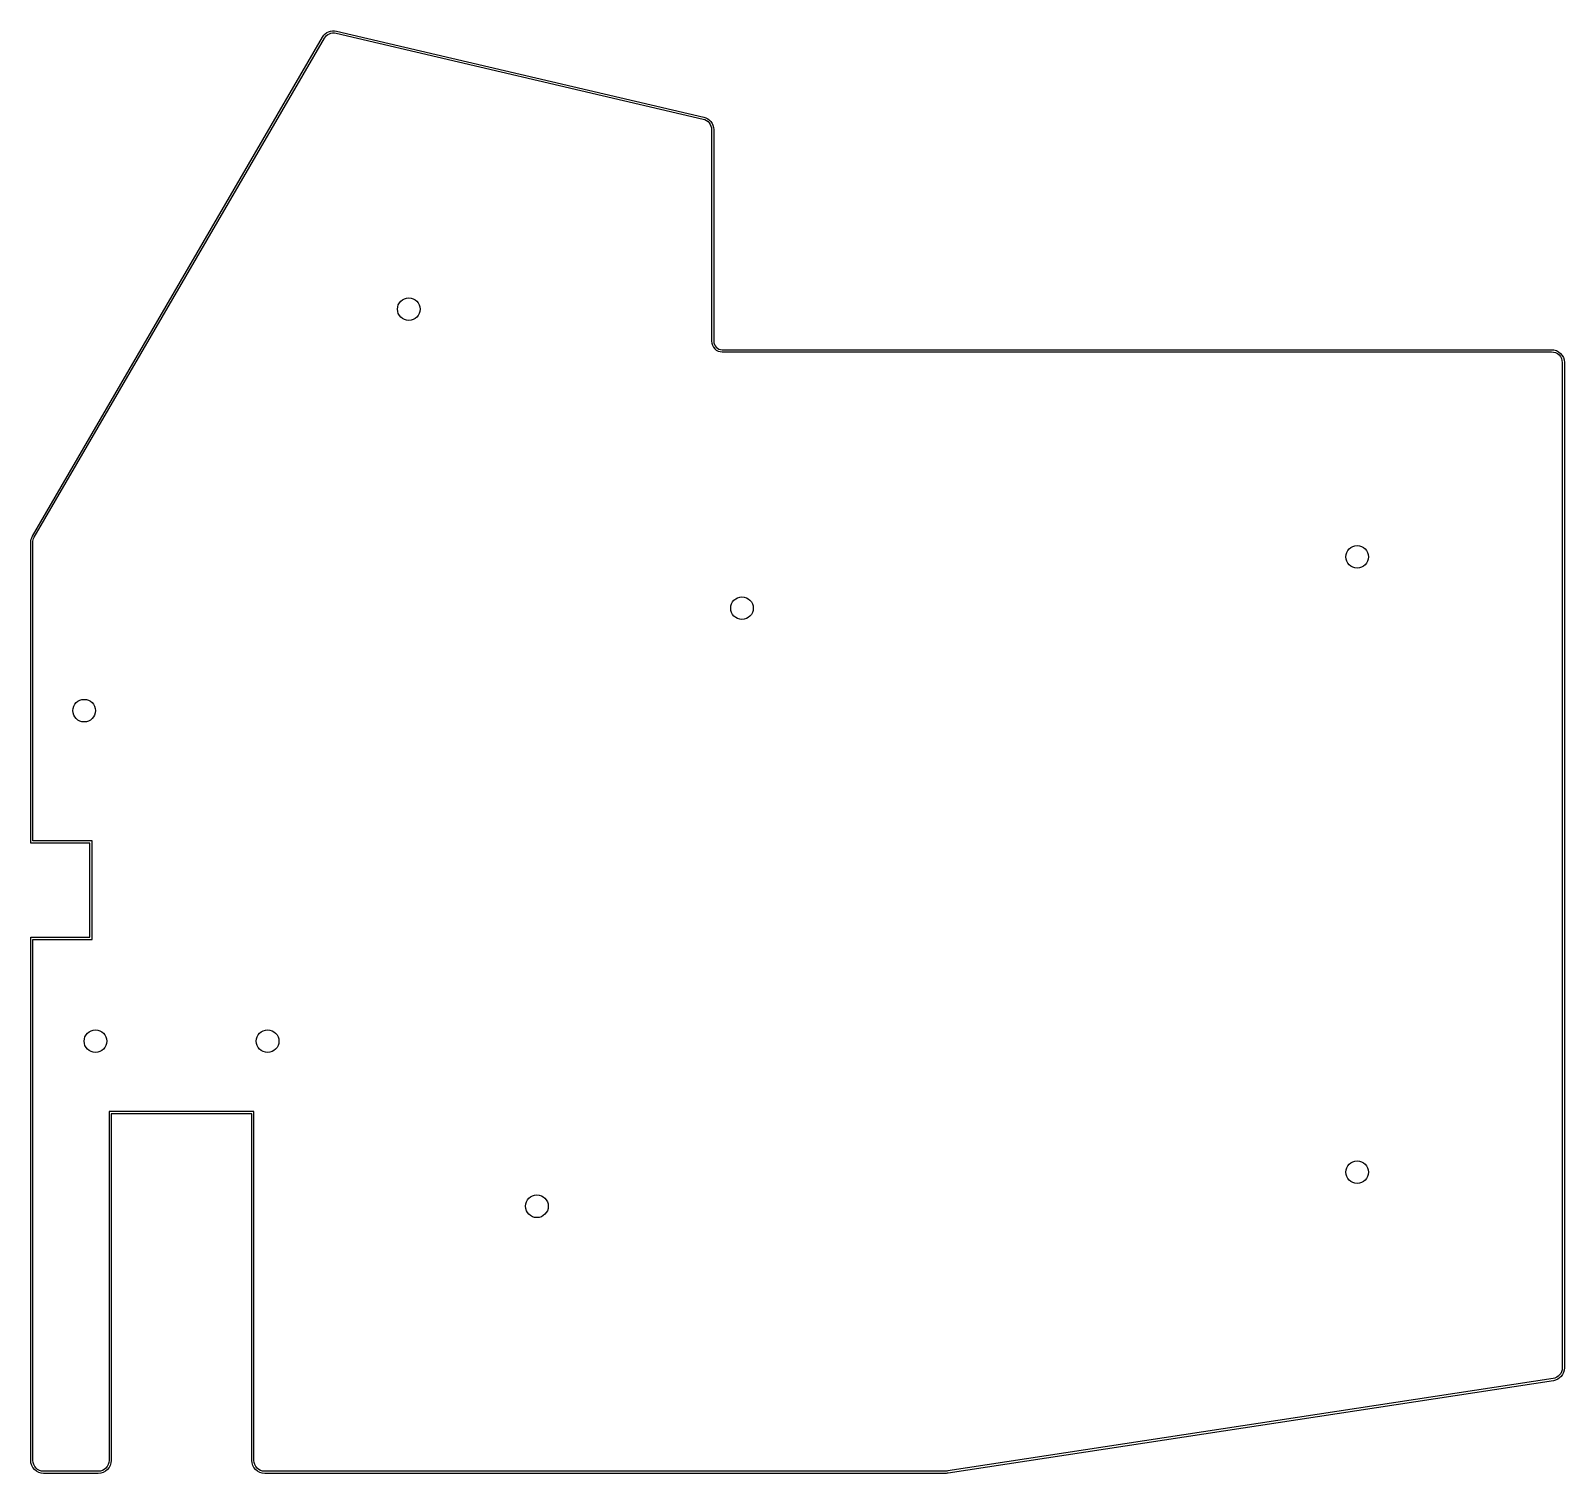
# Model space of a CAD drawing. Header units: millimetres. Extents: x 52 to 195, y 47 to 181.
import ezdxf

# ---------------------------------------------------------------- set-up
doc = ezdxf.new("R2010")
doc.units = ezdxf.units.MM
doc.layers.get('0').update_dxf_attribs({"linetype": 'CONTINUOUS'})

msp = doc.modelspace()

# ---------------------------------------------------------------- linework, layer by layer
for points in [[(194.94, 150.53), (194.94, 57.13, -0.370475), (193.92, 55.95), (137.69, 47.36, -0.03792), (137.51, 47.34), (74.2, 47.34, -0.414224), (73, 48.54), (73, 80.75), (59.94, 80.75), (59.94, 48.54, -0.414214), (58.74, 47.34), (53.66, 47.34, -0.414214), (52.46, 48.54), (52.46, 97.14), (57.96, 97.14), (57.96, 105.89), (52.46, 105.89), (52.46, 133.79, -0.132405), (52.62, 134.4), (79.57, 180.76, -0.329814), (80.88, 181.32), (114.99, 173.33, -0.348325), (115.91, 172.16), (115.91, 152.52, 0.414214), (116.71, 151.72), (193.74, 151.72, -0.414214)], [(116.71, 151.52), (193.74, 151.52, -0.414214), (194.74, 150.53), (194.74, 57.13, -0.370475), (193.89, 56.15), (137.66, 47.56, -0.03792), (137.51, 47.54), (74.2, 47.54, -0.414227), (73.2, 48.54), (73.2, 80.95), (59.74, 80.95), (59.74, 48.54, -0.414214), (58.74, 47.54), (53.66, 47.54, -0.414214), (52.66, 48.54), (52.66, 96.94), (58.16, 96.94), (58.16, 106.09), (52.66, 106.09), (52.66, 133.79, -0.132405), (52.79, 134.3), (79.74, 180.65, -0.329814), (80.83, 181.13), (114.94, 173.14, -0.348325), (115.71, 172.16), (115.71, 152.52, 0.414214)]]:
    msp.add_lwpolyline(points, format="xyb", close=True)
for centre in [(87.58, 155.49), (175.69, 132.48), (118.54, 127.71), (57.42, 118.19), (58.47, 87.49), (74.47, 87.49), (175.69, 75.32), (99.49, 72.15)]:
    msp.add_circle(centre, 1.05)

doc.saveas('drawing.dxf')
